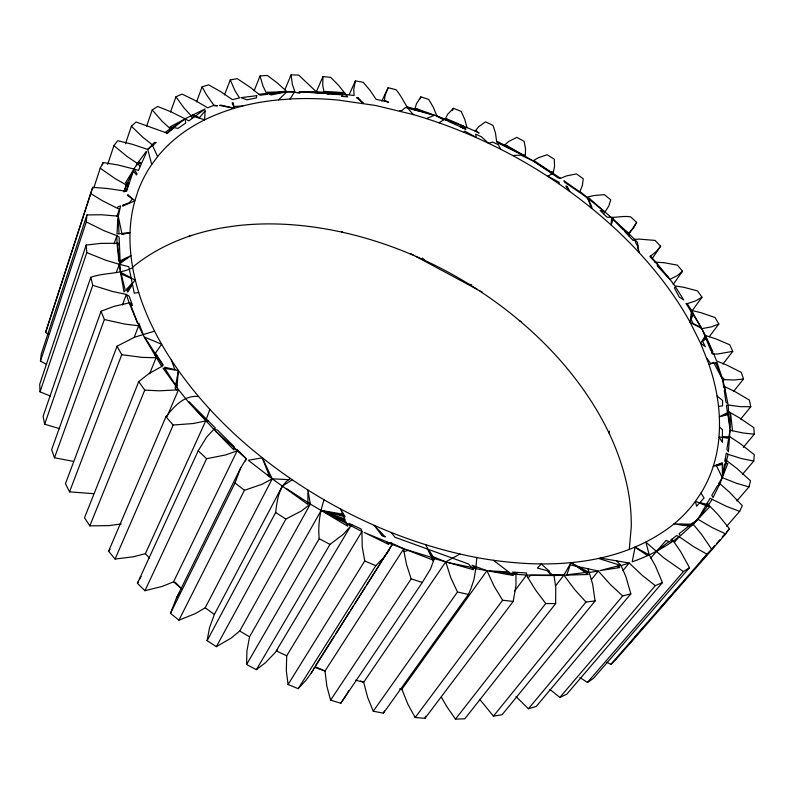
<?xml version="1.0" encoding="UTF-8"?>
<svg xmlns="http://www.w3.org/2000/svg" width="794" height="794" viewBox="0 0 794 794"><rect width="100%" height="100%" fill="white"/><g stroke="black" fill="none" stroke-linecap="round" stroke-linejoin="round"><path stroke-width="1.19" d="M384.395 100.193L388.584 102.277L384.395 101.086L385.1 95.24L388.137 87.707L395.988 89.692C402.895 97.454 405.774 107.875 413.773 114.713C486.692 136.092 554.659 174.174 611.142 224.99A320.19 196.317 29.6 0 1 690.184 322.404L700.636 343.326L708.943 364.416A320.19 196.317 29.6 0 1 717.061 396.007C721.021 419.311 720.446 443.618 713.28 466.257A320.19 196.317 29.6 0 1 700.963 493.114L695.355 501.421A320.19 196.317 29.6 0 1 673.997 523.931C619.082 567.71 543.056 569.586 476.817 557.587C392.583 541.359 313.471 501.56 248.185 446.188A320.19 196.317 29.6 0 1 209.864 409.307C188.267 385.705 169.152 359.672 154.562 331.148A320.19 196.317 29.6 0 1 138.722 292.49C132.777 273.126 129.402 252.879 130.027 232.592A320.19 196.317 29.6 0 1 134.861 200.793L138.007 191.026A320.19 196.317 29.6 0 1 151.723 164.487L157.609 156.597A320.19 196.317 29.6 0 1 186.947 130.037C204.544 118.336 224.414 110.435 244.889 105.443A320.19 196.317 29.6 0 1 278.396 99.895L290.048 99.002A320.19 196.317 29.6 0 1 338.433 100.094L375.909 105.542L413.773 114.713M722.282 464.48L722.292 462.684L713.28 466.257L722.282 464.48L722.461 476.192L728.138 454.376L726.262 453.046L724.843 461.671L726.441 461.036L725.736 463.795L724.456 464.053L722.461 476.192M732.544 430.785L730.033 430.06L726.867 449.325L728.406 451.717L730.033 430.06L728.128 405.009L726.411 405.268L729.875 427.946L730.659 413.853L732.544 430.785L743.115 432.998L754.3 434.179L753.814 427.648L739.313 417.763L729.011 411.897M245.267 460.977L246.358 458.763L236.88 449.354L237.009 450.297L234.071 447.627L234.121 446.605L217.576 430.179L213.854 429.306L188.049 401.536L178.531 389.675L162.978 368.198L164.854 368.476L175.663 385.229L178.402 370.51L165.678 368.605L164.745 367.205L174.918 369.667L171.355 360.019M555.661 603.589L555.76 587.143L553.984 575.531L530.501 575.372L528.07 577.933L535.702 590.21L545.746 603.519L555.661 603.589L464.798 718.808L455.478 719.116L446.714 706.481L441.543 697.499M611.598 217.695L611.142 224.99L613.018 219.204L612.412 218.449L588.93 198.034L589.297 199.751L588.245 198.708L590.994 207.74L591.996 208.038C590.071 200.495 585.426 194.758 578.429 190.937L563.929 180.754L564.822 182.402L586.806 197.299L604.482 211.839L600.234 210.549L606.795 217.03C614.645 218.38 622.615 215.452 630.595 216.861L636.629 222.38L633.582 228.047L628.56 233.327L613.067 219.055L613.355 218.152L612.601 217.487L611.737 221.913M742.539 474.276L753.774 461.036L754.28 454.684L740.127 443.558L729.904 436.789M432.919 560.772L434.298 558.728L430.556 568.911L422.309 582.439L411.173 578.856L406.478 564.365L404.007 551.631L407.977 550.381L432.561 559.889L431.648 557.864L473.561 569.745L471.894 567.819L475.805 568.712L473.949 579.59L470.782 589.069L468.43 594.408L383.393 713.151L373.259 711.206L367.662 697.44L363.672 682.245L445.722 561.884L459.944 554.083M579.779 191.969L582.399 185.359L583.233 178.719L576.424 173.896L566.469 175.921L560.554 178.313L558.242 177.935L534.025 161.47L525.34 156.378L525.519 148.736L524.149 141.372L516.775 137.372L508.845 141.392L504.498 145.084L496.558 141.084L495.486 133.025L493.014 125.383L485.442 121.849L478.633 126.812L475.14 131.099L446.466 118.693L447.091 119.775L416.552 108.709L417.753 109.909L406.538 106.604M176.903 387.154L178.402 370.51M475.844 568.306L476.817 557.587M46.36 364.238L40.454 361.131L86.278 221.933L86.923 214.936L101.632 214.757L118.256 216.176L122.068 234.458L130.027 232.592L117.006 233.952L117.81 218.777L120.589 205.884L117.879 206.857L117.591 208.395L119.398 209.159L116.976 216.147M324.17 92.461L324.468 93.474L299.04 91.767L314.454 91.667L314.394 92.57L325.917 93.216L324.617 92.501L327.327 92.739L328.885 93.761L326.642 93.613L327.287 93.97L342.79 94.833L345.827 94.327L338.532 85.305L330.671 77.375L322.94 76.581L322.751 85.554L324.101 92.223L354.055 95.459L353.747 89.176L355.404 80.889L363.225 82.298L370.034 90.327L376.088 99.319L384.395 101.086M286.684 488.727L310.355 504.091L239.728 631.012L231.064 638.148L216.345 646.683L207.125 640.629L275.657 512.487C277.175 500.141 278.714 485.769 290.326 478.484M690.184 322.404L691.455 310.851L693.212 313.829L690.184 322.404L701.936 328.627L711.454 326.86L718.838 324.002L715.057 317.531L700.953 312.687L691.505 310.424L687.217 303.665L685.976 303.417L701.152 327.257L693.301 323.783L691.147 319.684M40.454 361.131L41.258 354.074L86.923 214.936M288.063 684.497L364.744 560.981L362.213 546.649L361.945 531.514L324.835 512.14L345.916 521.926L346.611 523.583L350.293 525.489L349.032 523.375L361.091 528.963L361.945 531.514L286.703 655.804L286.316 670.602L288.063 684.497L298.177 688.656L305.908 680.339L311.258 673.034L392.286 544.456L403.759 548.763L433.981 558.222L428.611 549.478L468.569 563.998L471.517 567.382L475.229 568.176L472.083 565.278L486.94 570.678L513.311 575.481L510.949 573.675L489.183 570.807L508.656 571.928M207.125 640.629L209.517 627.687L214.38 614.427L282.376 486.017L292.212 479.814M629.255 549.587L631.26 526.978A295.031 202.301 29.6 0 0 628.987 495.724C625.474 473.998 618.437 452.947 609.038 433.077L609.345 431.162M414.855 108.977L416.522 103.607L420.899 96.888L428.71 99.419L433.365 107.389L436.928 116.073L443.846 119.825L438.953 122.772M175.593 385.616L175.137 388.028L176.645 389.953L178.531 389.675L166.869 416.989M414.706 109.731L414.815 109.185M635.081 547.165L647.1 555.343L648.718 554.639L635.081 547.165L632.213 561.785C649.105 555.989 664.975 547.523 679.148 536.684L693.47 546.55L706.948 554.182L711.871 549.577L701.459 534.243L693.142 524.209L709.628 506.909L707.732 506.185L712.158 499.337L726.599 506.403L739.661 511.356L742.311 505.649L729.517 492.211L719.9 483.705L727.84 463.388L726.123 463.726M554.073 575.114L554.182 574.558M690.909 319.238L692.249 313.332M475.805 568.712L486.94 570.678L401.893 689.242L407.878 704.209L415.173 717.518L424.998 718.332L513.182 601.455L515.961 585.664L515.961 574.3L510.949 573.675M736.842 500.984L748.97 486.901L750.519 480.817L736.931 468.5L726.927 460.848M560.554 178.313L553.16 173.39L554.559 166.224L554.291 159.187L547.175 154.761L538.193 157.808L533.042 160.864L520.874 155.187L512.606 155.505M324.021 499.803C319.853 512.309 317.868 525.539 319.218 538.699L246.597 664.518L256.383 669.679L265.603 662.563L275.468 652.261L350.67 526.124L343.296 534.293L329.976 544.406L256.383 669.679M424.998 718.332L425.614 716.069M48.285 334.224L45.576 332.497L92.709 187.334L107.527 188.515L126.564 191.285L133.332 171.038L136.469 174.958L136.975 173.826L133.997 169.043L117.84 164.944L103.141 162.522L100.243 168.199L93.742 188.089M342.641 514.105L321.183 510.443L249.564 636.808L246.924 650.971L246.597 664.518M45.576 332.497L92.709 187.334M267.558 474.802L271.866 478.067L262.288 457.82L248.284 460.262L272.233 478.832L205.209 607.787L195.274 613.653L178.948 620.164L170.472 613.355L235.014 482.951L240.81 467.626L246.358 458.763L234.041 448.074L233.952 450.019L213.854 429.306L206.688 437.028L198.192 450.784L137.422 583.322L144.974 590.726L162.552 586.309L173.558 581.813L237.098 450.913L225.417 454.992L206.619 458.684L198.192 450.784M170.472 613.355L176.407 598.09L240.81 467.626M102.366 164.884L103.141 162.522M107.706 164.398L113.899 145.649L117.76 140.707L132.151 144.24L147.753 149.441L151.723 164.487M120.222 263.419L130.911 255.658L118.901 261.424L117.016 243.282L100.53 243.401L86.179 245.058L39.7 384.326L40.047 391.849L50.27 395.998M40.047 391.849L86.784 252.601L86.179 245.058M125.472 143.764L131.387 126.196L136.092 122.008L167.405 133.253L174.184 127.675L178.015 128.39L185.727 123.02L184.992 118.782L170.958 111.815L157.669 106.475L152.23 109.9L146.572 126.266M558.738 183.692L559.194 182.332L547.701 176.109L552.952 173.489M132.628 267.667C119.646 274.506 104.471 272.332 90.814 277.314L43.084 416.354L44.663 424.234L59.639 428.661M123.933 192.009L126.355 184.992L133.332 171.038M44.663 424.234L92.749 285.304L90.814 277.314M136.588 165.738L137.392 163.415L146.215 151.505L146.523 152.22L141.848 162.79L138.752 162.254L137.918 163.455L141.441 163.713L138.484 170.412L133.997 169.043L125.333 183.047L127.368 182.878M114.018 243.837L116.887 235.669L104.064 230.726L86.278 221.933M170.561 111.934L175.96 96.779L182.015 94.099L194.58 100.163L207.641 107.776L214.221 105.274L217.546 105.771L214.211 105.751L206.301 94.456L202.123 86.794L208.693 84.859L220.434 91.509L232.444 99.647L239.54 97.92L234.875 90.476L230.28 79.876L237.277 78.666L250.983 87.856L260.055 95.24L268.064 94.198L266.953 93.583L268.66 93.424L270.972 94.962L286.981 91.727L294.822 91.479L292.391 84.492L291.051 74.884L298.613 75.043L317.362 92.739M130.156 303.645L137.858 323.734L129.184 302.881L113.879 306.415L101.066 311.228L51.64 449.662L54.468 457.761L73.306 461.354M116.192 272.392L119.725 263.777L119.576 262.308L126.971 257.971M209.864 409.307L205.825 420.542L188.615 401.734M54.468 457.761L104.371 319.525L101.066 311.228M125.899 191.304L129.005 182.749L127.834 182.838L126.921 184.873L128.34 184.575M124.033 191.344L126.355 184.992L115.13 178.61L100.243 168.199M196.555 101.89L202.123 86.794M122.465 304.886L126.335 294.405L112.589 291.507L92.749 285.304M154.562 331.148L134.682 337.172L117.055 346.214L65.455 483.675L69.544 491.853L93.672 493.679M445.176 119.021L447.786 114.177L453.414 108.312L461.135 111.359L464.698 119.199L467.011 127.606L462.048 127.526M69.544 491.853L121.73 354.69L117.055 346.214M224.533 94.913L230.28 79.876M134.206 337.341L138.652 325.758L139.426 326.016L138.364 323.456L138.871 323.188L144.111 336.934L161.738 366.481L148.865 373.607L138.732 381.636L84.501 517.757L89.821 525.856L108.778 525.628L121.204 523.951M254.09 90.913L260.055 75.946L267.37 75.44L277.265 82.923L286.981 91.727L300.102 92.838L294.266 92.342L290.048 99.002M149.609 373.815L156.1 357.727L142.364 357.399L121.73 354.69M89.821 525.856L144.746 390.102L138.732 381.636M156.805 356L156.299 357.231L154.592 354.322L155.177 353.479M284.867 89.782L291.051 74.884M165.906 416.751L173.191 425.028L193.031 423.549L205.676 420.969L145.391 553.666L133.551 556.753L115.08 559.055L108.599 551.215L165.906 416.751C174.134 406.607 183.94 394.946 198.569 396.514M316.091 92.392L322.94 76.581M115.08 559.055L173.191 425.028M613.018 219.204L623.022 229.784L625.553 230.796L627.935 233.029L624.59 231.431L633.215 240.552L634.684 239.371L639.438 239.113L655.06 240.413L660.618 246.239L656.469 251.311L649.919 256.651L657.621 264.62L657.263 265.96L669.908 279.329L674.88 285.909L683.892 287.319L697.549 290.932L701.985 297.234L691.802 311.188M349.3 94.397L355.404 80.889M383.393 713.151L384.375 711.027M144.974 590.726L206.619 458.684M381.805 101.156L388.137 87.707M419.808 99.101L420.899 96.888M313.769 668.687L314.474 667.278L325.004 671.039L326.85 686.185L330.592 700.149L340.825 703.226L346.928 693.877M719.9 483.705L713.042 497.56L711.811 495.337L717.538 485.591L718.481 485.68L719.394 483.735L718.6 483.774L722.232 477.601L716.446 465.631M178.948 620.164L244.433 490.285L261.772 484.37L272.233 478.832L307.913 504.438L307.913 502.513M137.422 583.322L138.513 581.168M452.272 110.515L453.414 108.312M176.407 598.09L179.881 592.016M347.484 692.825L348.596 690.74M216.345 646.683L285.85 519.087L301.343 511.008L310.355 504.091L347.703 526.194L346.809 524.07M576.196 566.191L570.231 564.881L566.807 574.777L588.562 572.176L571.005 562.628L563.909 575.124L555.542 585.893M139.655 579.044L141.143 576.474M311.258 673.034L313.025 670.086M133.997 169.043L137.392 163.415L127.149 156.537L113.899 145.649M298.177 688.656L375.81 565.675L383.72 557.467L389.11 550.222M315.794 665.193L334.254 636.044M335.574 633.969L349.42 612.105M350.74 610.03L353.38 605.862M354.7 603.777L365.25 587.123M366.57 585.049L385.03 555.899M386.35 553.825L392.286 544.456L387.015 542.213L388.762 544.495L364.218 532.486L391.631 543.761L390.579 542.649L403.759 548.763L404.007 551.631M403.759 548.763L325.004 671.039L316.548 667.208M463.914 132.31L464.698 131.119L476.221 137.372L475.666 134.126L481.432 136.806L488.509 143.248L492.776 142.096L498.374 144.707L500.627 149.212M629.166 233.734L636.629 222.38M330.592 700.149L411.173 578.856M340.825 703.226L422.309 582.439M652.311 258.437L660.618 246.239M673.223 284.391L682.493 271.25L677.461 265.166L664.37 262.745L655.864 262.159L650.286 255.827M373.259 711.206L457.483 591.996L450.774 577.625L445.722 561.884L430.656 555.661L427.708 549.15L394.916 537.24L391.313 532.536M700.963 493.114L704.08 497.907L699.861 502.622L708.179 504.835L699.544 517.351M606.914 662.275L610.844 664.37L615.816 659.625L725.686 533.935L729.458 528.725L717.726 514.274L708.665 504.964M629.97 643.587L633.245 639.15M276.64 650.663L277.513 649.492M108.599 551.215L110.038 549.289M415.173 717.518L502.642 600.224L513.182 601.455M514.701 590.925L526.591 575.064L526.432 572.96L512.497 572.156L515.147 573.804L510.423 573.278L493.451 560.336M709.201 336.805L718.838 324.002M350.908 525.807L351.782 524.645M127.109 290.485L135.228 279.954L121.204 274.029L125.323 290.525L123.973 291.974L119.12 264.223L105.731 260.224L86.784 252.601M722.977 363.989L732.773 351.335L729.716 344.755L715.285 338.661L705.479 335.525L691.505 310.424M455.478 719.116L545.746 603.519M733.557 391.521L743.521 379.006L741.259 372.366L726.639 365.012L716.555 360.972L713.836 354.005L711.484 352.109L712.248 353.975L717.955 353.975L732.773 351.335M591.302 579.729L598.279 571.015L610.378 584.543L622.655 595.937L630.843 593.843L626.029 577.049L621.106 565.566L617.176 566.499L619.687 567.591L600.006 570.568L620.303 565.308L598.527 558.44M479.675 699.306L493.431 716.119L585.972 602.011L595.093 600.959L592.642 584.186L589.217 572.534L585.942 572.871L588.275 574.479L553.984 575.531M740.683 419.123L750.787 406.717L749.387 400.097L734.738 391.472L724.485 386.529L722.649 379.552L715.86 362.858M595.093 600.959L502.096 714.739L493.431 716.119M622.893 570.678L629.185 563.006L642.316 575.432L655.268 585.654L662.424 582.617L655.487 566.072L649.234 554.927M342.79 94.833L341.509 96.372L347.623 96.888L346.244 94.933L345.142 94.863M650.683 558.093L666.057 540.436L670.622 542.173L672.687 540.843L670.563 540.307L676.667 535.573L679.148 536.684L674.384 542.352M743.273 447.419L754.3 434.179M516.001 696.507L528.397 708.774L622.655 595.937M630.843 593.843L536.258 706.402L528.397 708.774M702.452 341.172L705.548 337.5M693.013 524.864L697.807 519.177L710.124 498.205L712.158 499.337M549.944 689.41L559.849 697.42L655.268 585.654M662.424 582.617L566.817 694.154L559.849 697.42M161.738 366.481L163.167 364.823L155.396 353.171L161.629 344.249L144.667 337.162L162.78 365.27M579.938 677.51L587.421 682.473L683.445 571.581L689.5 567.7L680.686 551.651L673.312 541.002M689.5 567.7L593.416 678.413L587.421 682.473M726.679 526.293L739.661 511.356M610.844 664.37L706.948 554.182M634.714 637.334L637.949 633.622M640.381 630.833L642.812 628.054M646.048 624.342L647.676 622.486M659.814 608.561L671.158 595.56M672.776 593.704L676.012 589.992M678.443 587.213L680.875 584.424M684.11 580.712L685.728 578.856M700.308 562.142L714.888 545.438M716.506 543.582L719.741 539.87M722.173 537.081L724.604 534.293M726.222 532.437L729.458 528.725M604.988 211.998L608.809 206.013L610.755 199.82L604.313 194.639L593.446 195.602L586.806 197.299M603.45 213.725L604.849 212.147M516.299 573.933L517.638 572.454M434.606 558.41L435.37 557.616M682.493 271.25L677.242 275.657L669.908 279.329L655.864 262.159M278.396 99.895L286.981 91.727L266.893 92.253L268.322 93.206L283.915 92.005L269.523 94M213.854 429.306L215.333 427.946L189.101 401.903M705.945 338.482L702.63 341.509L705.31 346.601L700.636 343.326L705.3 335.802L712.258 351.464M693.142 524.209L680.279 535.871L679.118 533.667L697.807 519.177L712.317 527.653L725.686 533.935M166.74 133.104L184.992 118.782L205.17 108.917L188.793 120.896L184.992 118.782M164.884 132.667L172.07 127.288L169.995 126.901L183.335 119.864L170.72 128.638L172.248 128.777M658.127 549.954L668.975 541.548M701.985 297.234L695.653 300.896L687.217 303.665M444.342 119.527L444.968 119.15M237.505 450.734L238.041 450.506M426.378 118.554L434.288 115.348L415.272 109.324L416.314 110.187M722.49 415.639L727.651 413.743M621.106 565.566L629.185 563.006L600.145 558.053M716.327 465.383L722.292 463.666M708.943 364.416L713.856 362.838L713.578 362.322L710.759 363.602L706.591 358.015M690.542 310.643L691.237 310.484M326.374 511.832L343.117 515.237M589.217 572.534L598.279 571.015L578.449 566.678M121.948 233.902L124.638 233.466M743.521 379.006L734.122 379.998L722.649 379.552L714.074 363.255L717.081 362.58L721.726 376.743L724.902 379.8M138.722 292.49L134.305 293.175L132.479 284.421L127.715 292.162L126.633 289.135L132.221 283.16L131.199 278.257M718.54 406.439L722.54 405.843L722.56 400.474L717.061 396.007M259.003 94.317L268.322 93.206M176.645 389.953L159.177 390.817L144.746 390.102M189.19 235.768L191.602 235.5M626.535 233.496L628.282 233.357M242.775 106.019L233.912 106.456L233.079 102.634L232.166 102.813L234.299 108.282L219.452 105.394L220.871 105.106L234.299 108.282M750.787 406.717L740.465 406.667L728.128 405.009M522.829 155.118L497.282 142.543L496.558 141.084M505.53 146.404L504.795 145.461L523.167 155.108L525.559 155.019M156.587 357.707L157.887 357.677M515.961 574.3L526.591 575.064L553.527 575.104L552.842 574.489L563.909 575.124L574.667 589.565L585.972 602.011M654.762 262.139L655.566 262.149M728.803 437.583L719.027 437.107L722.381 442.327L722.401 437.484L729.398 438.258L729.507 436.799L722.401 437.008L722.431 429.743L719.533 427.013M272.918 478.861L289.076 479.655M328.25 93.345L343.375 94.119L325.371 91.439L344.616 92.62M117.482 243.301L119.388 243.401M316.022 91.767L324.101 92.223M206.251 420.999L208.455 421.128M680.339 524.457L689.966 525.261M399.59 688.914L401.893 689.242M753.774 461.036L741.834 458.654L728.138 454.376M129.7 302.961L131.725 303.308M550.54 172.715L552.545 173.231L534.819 162.065L534.62 160.954L550.143 171.514L553.597 172.119M448.947 562.797L471.517 567.382M609.038 433.077C597.157 408.295 581.645 385.358 563.819 364.466A295.031 202.301 29.6 0 0 538.58 337.787C499.198 300.172 452.332 270.536 401.714 250.487A295.031 202.301 29.6 0 0 366.332 238.379C339.187 230.528 311.188 225.526 282.942 224.206A295.031 202.301 29.6 0 0 236.83 225.734L225.695 227.282A295.031 202.301 29.6 0 0 193.637 234.796C173.688 241.108 154.602 250.388 137.878 263.022A295.031 202.301 29.6 0 0 132.568 267.25M469.264 284.331L471.557 284.838M457.483 591.996L468.43 594.408M355.464 680.18L363.672 682.245L360.506 680.984M119.12 264.223L119.785 264.392L120.589 272.322L131.109 277.801L128.787 266.685L120.261 264.511L119.13 237.078L116.887 235.669L117.016 243.282M104.371 319.525L124.787 324.091L138.652 325.758L142.91 334.453M748.97 486.901L736.395 483.258L722.232 477.601M434.288 115.348L405.565 107.438L401.298 111.041L399.987 110.426L401.139 111.259M520.12 321.163L521.072 321.421M407.491 107.676L418.716 110.872L418.021 110.177M706.144 504.984L695.355 501.421L696.626 506.244L699.504 503.019L707.325 506.026M344.685 518.988L321.183 510.443L345.162 516.834L340.477 508.944L345.271 520.398L324.835 512.14M195.264 116.39L199.324 117.869M725.091 460.163L726.53 460.699M364.744 560.981L375.81 565.675M475.556 130.415L479.11 133.094L475.14 131.099M117.591 208.395L102.257 200.644L90.893 193.696M342.68 232.047L341.39 231.461L342.462 232.255M436.928 116.073L446.228 120.4L445.404 119.328L463.676 126.325L460.093 126.633L465.899 129.283L447.905 121.184L447.23 120.023M276.411 650.971L286.703 655.804M497.094 142.156L525.34 156.378M126.772 185.21L127.903 185.796M727.244 410.974L728.644 411.709M319.218 538.699L329.976 544.406M410.885 253.723L413.307 255.023M415.808 256.373L477.621 289.661M480.112 291.001L482.524 292.301M504.498 145.084L507.227 146.562L506.483 145.322L523.167 155.108M239.728 631.012L249.564 636.808M577.099 566.39L586.835 572.385M550.143 171.514L553.16 173.39M689.688 309.293L691.028 310.126M683.445 571.581L663.873 557.924L645.899 542.173L649.115 554.47M275.657 512.487L285.85 519.087M692.15 523.564L692.735 523.941M571.005 562.628L585.466 572.543M205.209 607.787L214.38 614.427M235.014 482.951L244.433 490.285M129.879 303.427L132.519 305.521L129.184 296.251L126.335 294.405L129.184 302.881M170.105 128.588L162.016 121.145L152.23 109.9M170.412 128.846L171.256 129.561M173.558 581.813L181.876 589.148M119.477 245.475L117.512 243.728L119.457 261.147M216.167 431.688L234.071 447.627M357.36 97.722L359.94 100.123M422.398 258.07L424.83 260.402M190.937 115.487L183.99 107.944L175.96 96.779M628.56 233.327L637.384 242.22L638.962 252.492L637.076 244.631M131.387 126.196L142.92 137.352L152.111 144.577L153.917 144.359L156.229 142.463L154.364 142.483L147.753 149.441L153.163 144.984L153.808 145.233L152.746 145.967L157.609 156.597M137.709 163.743L140.26 166.393M175.275 582.24L181.052 588.285M616.64 560.862L620.759 565.189M637.89 245.485L636.044 243.54L634.684 239.371M145.391 553.666L149.451 558.033M657.462 265.216L668.32 277.384M379.542 531.652L383.333 536.119M671.962 539.225L673.024 540.625M175.901 383.939L177.032 385.636M725.369 458.475L726.609 460.371M502.642 600.224L494.136 586.26L486.94 570.678M707.345 502.939L708.397 504.537M566.569 186.332L567.918 188.515M507.396 146.85L507.832 147.565M266.526 93.345L262.993 86.099L260.055 75.946M425.733 544.793L431.688 556.088M526.591 575.064L528.07 577.933M514.929 572.295L515.733 573.864M191.106 115.815L192.396 118.385M343.107 514.184L344.318 516.616M705.479 335.525L712.883 351.901L710.819 350.452L701.936 328.627M262.288 457.82L269.454 476.241M587.868 568.742L589.069 572.117M692.815 523.048L692.993 523.693M724.485 386.529L727.86 403.61L725.974 402.28L724.237 390.4L724.872 389.894L724.227 386.867L723.8 387.412L722.649 379.552M628.61 233.664L628.967 236.066M392.196 543.404L392.246 544.019M266.536 93.623L266.586 94.387M118.395 219.442L118.991 233.744M205.07 110.892L204.654 119.815L191.443 115.646L192.823 114.971L199.463 117.691L205.07 110.892M256.72 95.677L256.442 97.9L246.904 99.836L240.979 97.652L256.72 95.677M123.219 204.951L122.693 206.152L134.861 200.793L127.784 194.619L127.447 195.393L132.409 199.006L129.303 202.778L123.219 204.951M675.436 286.793L674.414 287.885L679.237 297.055L683.793 299.983L675.436 286.793M541.309 563.958L537.419 568.067L547.344 570.707L550.609 574.36L551.592 574.409L548.168 570.926L549.269 571.223L541.309 563.958M692.457 524.199L690.244 526.273L673.997 523.931L692.457 524.199M728.664 412.076L719.374 416.79L728.842 414.329L728.664 412.076M357.925 97.771L356.665 97.662L363.344 103.299L357.925 97.771M385.08 536.833L381.954 535.553L374.192 525.34L385.08 536.833M567.124 186.63L565.914 185.975L569.735 191.443L567.124 186.63M310.265 503.575L307.913 502.096L307.903 490.077L310.265 503.575"/></g></svg>
